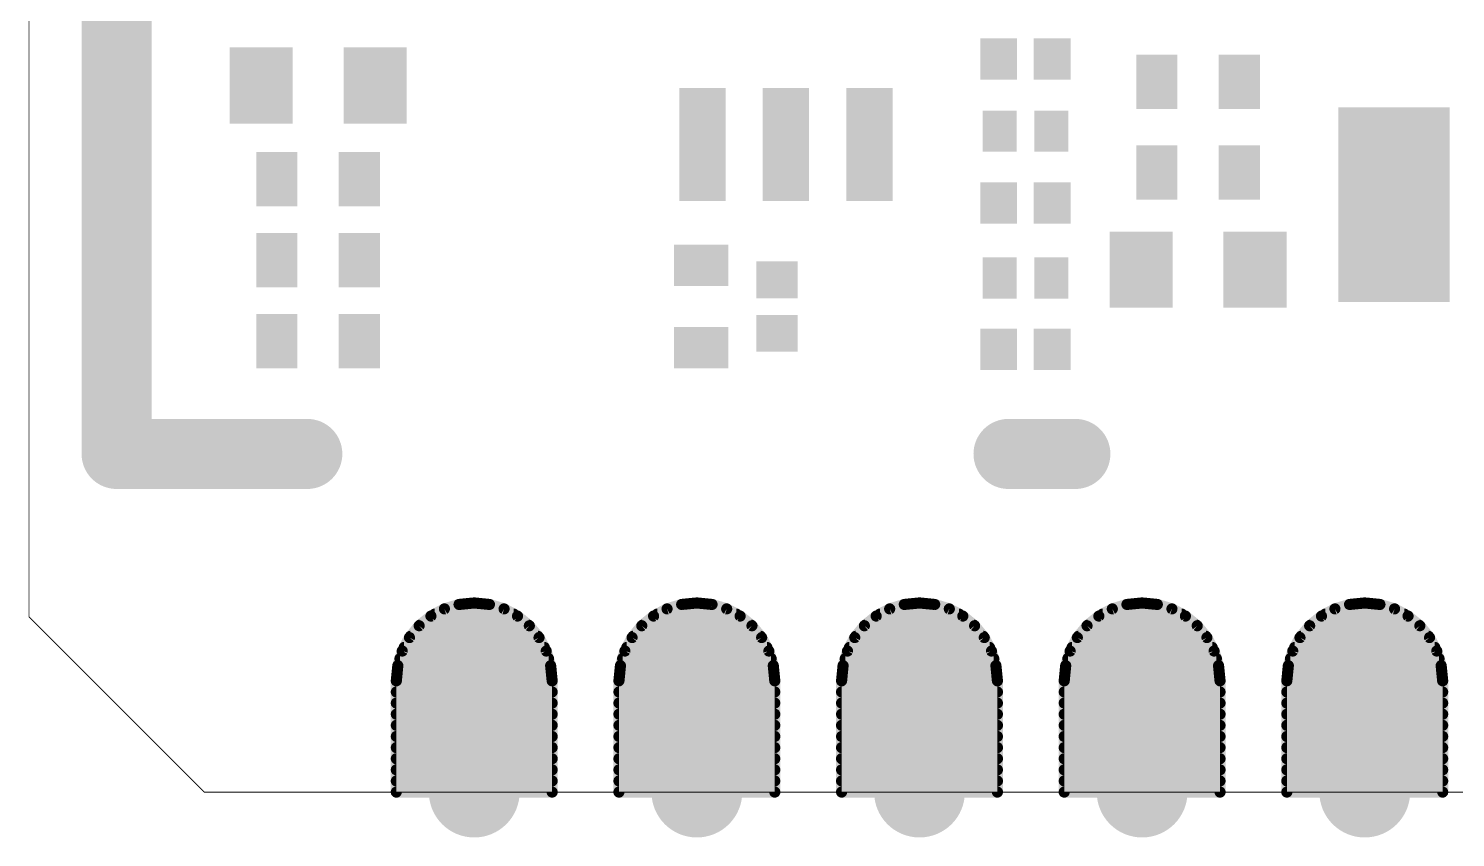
# Model space of a CAD drawing. Extents: x 0 to 35, y -0.5 to 23.4.
# Drawn here: x -0.01 to 16.27, y -0.52 to 8.72 of the extents above; entities that cross this region are included whole.
import ezdxf

# ---------------------------------------------------------------- set-up
doc = ezdxf.new("R2010")
doc.units = 0
for name, color, linetype in [('17', 110, 'CONTINUOUS'), ('20', 31, 'CONTINUOUS'), ('29', 253, 'CONTINUOUS')]:
    doc.layers.add(name, color=color, linetype=linetype)

# ---------------------------------------------------------------- blocks, each defined once
blk = doc.blocks.new('RECT')
blk.add_solid([(-0.5, -0.5), (0.5, -0.5), (-0.5, 0.5), (0.5, 0.5)])
blk = doc.blocks.new('ROUNDP')
at = {"const_width": 0.5}
blk.add_lwpolyline([(0, -0.25, 1), (0, 0.25, 1), (0, -0.25)], format="xyb", dxfattribs=at)

msp = doc.modelspace()

# ---------------------------------------------------------------- linework, layer by layer
at = {"layer": '20', "const_width": 0.01}
for points in [[(0, 2), (0, 21.86)], [(0, 2), (2, 0)], [(2, 0), (34, 0)]]:
    msp.add_lwpolyline(points, dxfattribs=at)
at = {"layer": '20', "const_width": 0.005}
for points in [[(0.0018, 2.0018, 1), (-0.0018, 1.9982)], [(-0.0025, 2, 1), (0.0025, 2)], [(2, 0.0025, 1), (2, -0.0025)], [(1.9982, -0.0018, 1), (2.0018, 0.0018)]]:
    msp.add_lwpolyline(points, format="xyb", dxfattribs=at)
at = {"layer": '29'}
for points, const_width in [([(1, 3.86), (1, 19)], 0.8), ([(1, 3.86), (3.175, 3.86)], 0.8), ([(11.176, 3.86), (11.938, 3.86)], 0.8), ([(4.7398, 2.0913), (4.5861, 2.0092)], 0.127), ([(4.9066, 2.1419), (4.7398, 2.0913)], 0.127), ([(5.08, 2.159), (4.9066, 2.1419)], 0.127), ([(5.2534, 2.1419), (5.08, 2.159)], 0.127), ([(5.4202, 2.0913), (5.2534, 2.1419)], 0.127), ([(5.5739, 2.0092), (5.4202, 2.0913)], 0.127), ([(7.2798, 2.0913), (7.1261, 2.0092)], 0.127), ([(7.4466, 2.1419), (7.2798, 2.0913)], 0.127), ([(7.62, 2.159), (7.4466, 2.1419)], 0.127), ([(7.7934, 2.1419), (7.62, 2.159)], 0.127), ([(7.9602, 2.0913), (7.7934, 2.1419)], 0.127), ([(8.1139, 2.0092), (7.9602, 2.0913)], 0.127), ([(9.8198, 2.0913), (9.6661, 2.0092)], 0.127), ([(9.9866, 2.1419), (9.8198, 2.0913)], 0.127), ([(10.16, 2.159), (9.9866, 2.1419)], 0.127), ([(10.3334, 2.1419), (10.16, 2.159)], 0.127), ([(10.5002, 2.0913), (10.3334, 2.1419)], 0.127), ([(10.6539, 2.0092), (10.5002, 2.0913)], 0.127), ([(12.3598, 2.0913), (12.2061, 2.0092)], 0.127), ([(12.5266, 2.1419), (12.3598, 2.0913)], 0.127), ([(12.7, 2.159), (12.5266, 2.1419)], 0.127), ([(12.8734, 2.1419), (12.7, 2.159)], 0.127), ([(13.0402, 2.0913), (12.8734, 2.1419)], 0.127), ([(13.1939, 2.0092), (13.0402, 2.0913)], 0.127), ([(14.8998, 2.0913), (14.7461, 2.0092)], 0.127), ([(15.0666, 2.1419), (14.8998, 2.0913)], 0.127), ([(15.24, 2.159), (15.0666, 2.1419)], 0.127), ([(15.4134, 2.1419), (15.24, 2.159)], 0.127), ([(15.5802, 2.0913), (15.4134, 2.1419)], 0.127), ([(15.7339, 2.0092), (15.5802, 2.0913)], 0.127), ([(4.4514, 1.8986), (4.3408, 1.7639)], 0.127), ([(4.5861, 2.0092), (4.4514, 1.8986)], 0.127), ([(4.4592, 1.905), (5.7008, 1.905)], 0.127), ([(4.6288, 2.032), (5.5312, 2.032)], 0.127), ([(5.7086, 1.8986), (5.5739, 2.0092)], 0.127), ([(5.8192, 1.7639), (5.7086, 1.8986)], 0.127), ([(6.9914, 1.8986), (6.8808, 1.7639)], 0.127), ([(7.1261, 2.0092), (6.9914, 1.8986)], 0.127), ([(6.9992, 1.905), (8.2408, 1.905)], 0.127), ([(7.1688, 2.032), (8.0712, 2.032)], 0.127), ([(8.2486, 1.8986), (8.1139, 2.0092)], 0.127), ([(8.3592, 1.7639), (8.2486, 1.8986)], 0.127), ([(9.5314, 1.8986), (9.4208, 1.7639)], 0.127), ([(9.6661, 2.0092), (9.5314, 1.8986)], 0.127), ([(9.5392, 1.905), (10.7808, 1.905)], 0.127), ([(9.7088, 2.032), (10.6112, 2.032)], 0.127), ([(10.7886, 1.8986), (10.6539, 2.0092)], 0.127), ([(10.8992, 1.7639), (10.7886, 1.8986)], 0.127), ([(12.0714, 1.8986), (11.9608, 1.7639)], 0.127), ([(12.2061, 2.0092), (12.0714, 1.8986)], 0.127), ([(12.0792, 1.905), (13.3208, 1.905)], 0.127), ([(12.2488, 2.032), (13.1512, 2.032)], 0.127), ([(13.3286, 1.8986), (13.1939, 2.0092)], 0.127), ([(13.4392, 1.7639), (13.3286, 1.8986)], 0.127), ([(14.6114, 1.8986), (14.5008, 1.7639)], 0.127), ([(14.7461, 2.0092), (14.6114, 1.8986)], 0.127), ([(14.6192, 1.905), (15.8608, 1.905)], 0.127), ([(14.7888, 2.032), (15.6912, 2.032)], 0.127), ([(15.8686, 1.8986), (15.7339, 2.0092)], 0.127), ([(15.9792, 1.7639), (15.8686, 1.8986)], 0.127), ([(4.3408, 1.7639), (4.2587, 1.6102)], 0.127), ([(4.3524, 1.778), (5.8076, 1.778)], 0.127), ([(5.9013, 1.6102), (5.8192, 1.7639)], 0.127), ([(6.8808, 1.7639), (6.7987, 1.6102)], 0.127), ([(6.8924, 1.778), (8.3476, 1.778)], 0.127), ([(8.4413, 1.6102), (8.3592, 1.7639)], 0.127), ([(9.4208, 1.7639), (9.3387, 1.6102)], 0.127), ([(9.4324, 1.778), (10.8876, 1.778)], 0.127), ([(10.9813, 1.6102), (10.8992, 1.7639)], 0.127), ([(11.9608, 1.7639), (11.8787, 1.6102)], 0.127), ([(11.9724, 1.778), (13.4276, 1.778)], 0.127), ([(13.5213, 1.6102), (13.4392, 1.7639)], 0.127), ([(14.5008, 1.7639), (14.4187, 1.6102)], 0.127), ([(14.5124, 1.778), (15.9676, 1.778)], 0.127), ([(16.0613, 1.6102), (15.9792, 1.7639)], 0.127), ([(4.2587, 1.6102), (4.2081, 1.4434)], 0.127), ([(4.2805, 1.651), (5.8795, 1.651)], 0.127), ([(5.9519, 1.4434), (5.9013, 1.6102)], 0.127), ([(6.7987, 1.6102), (6.7481, 1.4434)], 0.127), ([(6.8205, 1.651), (8.4195, 1.651)], 0.127), ([(8.4919, 1.4434), (8.4413, 1.6102)], 0.127), ([(9.3387, 1.6102), (9.2881, 1.4434)], 0.127), ([(9.3605, 1.651), (10.9595, 1.651)], 0.127), ([(11.0319, 1.4434), (10.9813, 1.6102)], 0.127), ([(11.8787, 1.6102), (11.8281, 1.4434)], 0.127), ([(11.9005, 1.651), (13.4995, 1.651)], 0.127), ([(13.5719, 1.4434), (13.5213, 1.6102)], 0.127), ([(14.4187, 1.6102), (14.3681, 1.4434)], 0.127), ([(14.4405, 1.651), (16.0395, 1.651)], 0.127), ([(16.1119, 1.4434), (16.0613, 1.6102)], 0.127), ([(4.2081, 1.4434), (4.191, 1.27)], 0.127), ([(4.2325, 1.524), (5.9275, 1.524)], 0.127), ([(5.969, 1.27), (5.9519, 1.4434)], 0.127), ([(6.7481, 1.4434), (6.731, 1.27)], 0.127), ([(6.7725, 1.524), (8.4675, 1.524)], 0.127), ([(8.509, 1.27), (8.4919, 1.4434)], 0.127), ([(9.2881, 1.4434), (9.271, 1.27)], 0.127), ([(9.3125, 1.524), (11.0075, 1.524)], 0.127), ([(11.049, 1.27), (11.0319, 1.4434)], 0.127), ([(11.8281, 1.4434), (11.811, 1.27)], 0.127), ([(11.8525, 1.524), (13.5475, 1.524)], 0.127), ([(13.589, 1.27), (13.5719, 1.4434)], 0.127), ([(14.3681, 1.4434), (14.351, 1.27)], 0.127), ([(14.3925, 1.524), (16.0875, 1.524)], 0.127), ([(16.129, 1.27), (16.1119, 1.4434)], 0.127), ([(4.191, 1.27), (4.191, 0)], 0.127), ([(4.191, 1.27), (5.969, 1.27)], 0.127), ([(4.2035, 1.397), (5.9565, 1.397)], 0.127), ([(5.969, 0), (5.969, 1.27)], 0.127), ([(6.731, 1.27), (6.731, 0)], 0.127), ([(6.731, 1.27), (8.509, 1.27)], 0.127), ([(6.7435, 1.397), (8.4965, 1.397)], 0.127), ([(8.509, 0), (8.509, 1.27)], 0.127), ([(9.271, 1.27), (9.271, 0)], 0.127), ([(9.271, 1.27), (11.049, 1.27)], 0.127), ([(9.2835, 1.397), (11.0365, 1.397)], 0.127), ([(11.049, 0), (11.049, 1.27)], 0.127), ([(11.811, 1.27), (11.811, 0)], 0.127), ([(11.811, 1.27), (13.589, 1.27)], 0.127), ([(11.8235, 1.397), (13.5765, 1.397)], 0.127), ([(13.589, 0), (13.589, 1.27)], 0.127), ([(14.351, 1.27), (14.351, 0)], 0.127), ([(14.351, 1.27), (16.129, 1.27)], 0.127), ([(14.3635, 1.397), (16.1165, 1.397)], 0.127), ([(16.129, 0), (16.129, 1.27)], 0.127), ([(4.191, 1.143), (5.969, 1.143)], 0.127), ([(6.731, 1.143), (8.509, 1.143)], 0.127), ([(9.271, 1.143), (11.049, 1.143)], 0.127), ([(11.811, 1.143), (13.589, 1.143)], 0.127), ([(14.351, 1.143), (16.129, 1.143)], 0.127), ([(4.191, 1.016), (5.969, 1.016)], 0.127), ([(6.731, 1.016), (8.509, 1.016)], 0.127), ([(9.271, 1.016), (11.049, 1.016)], 0.127), ([(11.811, 1.016), (13.589, 1.016)], 0.127), ([(14.351, 1.016), (16.129, 1.016)], 0.127), ([(4.191, 0.889), (5.969, 0.889)], 0.127), ([(4.191, 0.762), (5.969, 0.762)], 0.127), ([(6.731, 0.889), (8.509, 0.889)], 0.127), ([(6.731, 0.762), (8.509, 0.762)], 0.127), ([(9.271, 0.889), (11.049, 0.889)], 0.127), ([(9.271, 0.762), (11.049, 0.762)], 0.127), ([(11.811, 0.889), (13.589, 0.889)], 0.127), ([(11.811, 0.762), (13.589, 0.762)], 0.127), ([(14.351, 0.889), (16.129, 0.889)], 0.127), ([(14.351, 0.762), (16.129, 0.762)], 0.127), ([(4.191, 0.635), (5.969, 0.635)], 0.127), ([(6.731, 0.635), (8.509, 0.635)], 0.127), ([(9.271, 0.635), (11.049, 0.635)], 0.127), ([(11.811, 0.635), (13.589, 0.635)], 0.127), ([(14.351, 0.635), (16.129, 0.635)], 0.127), ([(4.191, 0.508), (5.969, 0.508)], 0.127), ([(6.731, 0.508), (8.509, 0.508)], 0.127), ([(9.271, 0.508), (11.049, 0.508)], 0.127), ([(11.811, 0.508), (13.589, 0.508)], 0.127), ([(14.351, 0.508), (16.129, 0.508)], 0.127), ([(4.191, 0.381), (5.969, 0.381)], 0.127), ([(6.731, 0.381), (8.509, 0.381)], 0.127), ([(9.271, 0.381), (11.049, 0.381)], 0.127), ([(11.811, 0.381), (13.589, 0.381)], 0.127), ([(14.351, 0.381), (16.129, 0.381)], 0.127), ([(4.191, 0.254), (5.969, 0.254)], 0.127), ([(4.191, 0.127), (5.969, 0.127)], 0.127), ([(6.731, 0.254), (8.509, 0.254)], 0.127), ([(6.731, 0.127), (8.509, 0.127)], 0.127), ([(9.271, 0.254), (11.049, 0.254)], 0.127), ([(9.271, 0.127), (11.049, 0.127)], 0.127), ([(11.811, 0.254), (13.589, 0.254)], 0.127), ([(11.811, 0.127), (13.589, 0.127)], 0.127), ([(14.351, 0.254), (16.129, 0.254)], 0.127), ([(14.351, 0.127), (16.129, 0.127)], 0.127), ([(4.191, 0), (5.969, 0)], 0.127), ([(4.191, 0), (5.969, 0)], 0.127), ([(6.731, 0), (8.509, 0)], 0.127), ([(6.731, 0), (8.509, 0)], 0.127), ([(9.271, 0), (11.049, 0)], 0.127), ([(9.271, 0), (11.049, 0)], 0.127), ([(11.811, 0), (13.589, 0)], 0.127), ([(11.811, 0), (13.589, 0)], 0.127), ([(14.351, 0), (16.129, 0)], 0.127), ([(14.351, 0), (16.129, 0)], 0.127)]:
    msp.add_lwpolyline(points, dxfattribs=dict(at, const_width=const_width))
for points, const_width in [([(1, 4.06, 1), (1, 3.66)], 0.4), ([(3.175, 3.66, 1), (3.175, 4.06)], 0.4), ([(11.176, 4.06, 1), (11.176, 3.66)], 0.4), ([(11.938, 3.66, 1), (11.938, 4.06)], 0.4), ([(0.8, 3.86, 1), (1.2, 3.86)], 0.4), ([(4.7306, 2.1217, 1), (4.749, 2.0609)], 0.0635), ([(4.7548, 2.0633, 1), (4.7248, 2.1193)], 0.0635), ([(4.9035, 2.1735, 1), (4.9097, 2.1103)], 0.0635), ([(4.9158, 2.1115, 1), (4.8973, 2.1723)], 0.0635), ([(5.0831, 2.1906, 1), (5.0769, 2.1274)], 0.0635), ([(5.0831, 2.1274, 1), (5.0769, 2.1906)], 0.0635), ([(5.2627, 2.1723, 1), (5.2442, 2.1115)], 0.0635), ([(5.2503, 2.1103, 1), (5.2565, 2.1735)], 0.0635), ([(5.4352, 2.1193, 1), (5.4052, 2.0633)], 0.0635), ([(5.411, 2.0609, 1), (5.4294, 2.1217)], 0.0635), ([(7.2706, 2.1217, 1), (7.289, 2.0609)], 0.0635), ([(7.2948, 2.0633, 1), (7.2648, 2.1193)], 0.0635), ([(7.4435, 2.1735, 1), (7.4497, 2.1103)], 0.0635), ([(7.4558, 2.1115, 1), (7.4373, 2.1723)], 0.0635), ([(7.6231, 2.1906, 1), (7.6169, 2.1274)], 0.0635), ([(7.6231, 2.1274, 1), (7.6169, 2.1906)], 0.0635), ([(7.8027, 2.1723, 1), (7.7842, 2.1115)], 0.0635), ([(7.7903, 2.1103, 1), (7.7965, 2.1735)], 0.0635), ([(7.9752, 2.1193, 1), (7.9452, 2.0633)], 0.0635), ([(7.951, 2.0609, 1), (7.9694, 2.1217)], 0.0635), ([(9.8106, 2.1217, 1), (9.829, 2.0609)], 0.0635), ([(9.8348, 2.0633, 1), (9.8048, 2.1193)], 0.0635), ([(9.9835, 2.1735, 1), (9.9897, 2.1103)], 0.0635), ([(9.9958, 2.1115, 1), (9.9773, 2.1723)], 0.0635), ([(10.1631, 2.1906, 1), (10.1569, 2.1274)], 0.0635), ([(10.1631, 2.1274, 1), (10.1569, 2.1906)], 0.0635), ([(10.3427, 2.1723, 1), (10.3242, 2.1115)], 0.0635), ([(10.3303, 2.1103, 1), (10.3365, 2.1735)], 0.0635), ([(10.5152, 2.1193, 1), (10.4852, 2.0633)], 0.0635), ([(10.491, 2.0609, 1), (10.5094, 2.1217)], 0.0635), ([(12.3506, 2.1217, 1), (12.369, 2.0609)], 0.0635), ([(12.3748, 2.0633, 1), (12.3448, 2.1193)], 0.0635), ([(12.5235, 2.1735, 1), (12.5297, 2.1103)], 0.0635), ([(12.5358, 2.1115, 1), (12.5173, 2.1723)], 0.0635), ([(12.7031, 2.1906, 1), (12.6969, 2.1274)], 0.0635), ([(12.7031, 2.1274, 1), (12.6969, 2.1906)], 0.0635), ([(12.8827, 2.1723, 1), (12.8642, 2.1115)], 0.0635), ([(12.8703, 2.1103, 1), (12.8765, 2.1735)], 0.0635), ([(13.0552, 2.1193, 1), (13.0252, 2.0633)], 0.0635), ([(13.031, 2.0609, 1), (13.0494, 2.1217)], 0.0635), ([(14.8906, 2.1217, 1), (14.909, 2.0609)], 0.0635), ([(14.9148, 2.0633, 1), (14.8848, 2.1193)], 0.0635), ([(15.0635, 2.1735, 1), (15.0697, 2.1103)], 0.0635), ([(15.0758, 2.1115, 1), (15.0573, 2.1723)], 0.0635), ([(15.2431, 2.1906, 1), (15.2369, 2.1274)], 0.0635), ([(15.2431, 2.1274, 1), (15.2369, 2.1906)], 0.0635), ([(15.4227, 2.1723, 1), (15.4042, 2.1115)], 0.0635), ([(15.4103, 2.1103, 1), (15.4165, 2.1735)], 0.0635), ([(15.5952, 2.1193, 1), (15.5652, 2.0633)], 0.0635), ([(15.571, 2.0609, 1), (15.5894, 2.1217)], 0.0635), ([(4.4312, 1.9232, 1), (4.4715, 1.8741)], 0.0635), ([(4.4759, 1.8785, 1), (4.4268, 1.9188)], 0.0635), ([(4.4592, 1.9367, 1), (4.4592, 1.8733)], 0.0635), ([(4.5711, 2.0372, 1), (4.6011, 1.9812)], 0.0635), ([(4.6062, 1.9846, 1), (4.566, 2.0337)], 0.0635), ([(4.6288, 2.0638, 1), (4.6288, 2.0002)], 0.0635), ([(5.5312, 2.0002, 1), (5.5312, 2.0638)], 0.0635), ([(5.594, 2.0337, 1), (5.5538, 1.9846)], 0.0635), ([(5.5589, 1.9812, 1), (5.5889, 2.0372)], 0.0635), ([(5.7332, 1.9188, 1), (5.6841, 1.8785)], 0.0635), ([(5.6885, 1.8741, 1), (5.7288, 1.9232)], 0.0635), ([(5.7008, 1.8733, 1), (5.7008, 1.9367)], 0.0635), ([(6.9712, 1.9232, 1), (7.0115, 1.8741)], 0.0635), ([(7.0159, 1.8785, 1), (6.9668, 1.9188)], 0.0635), ([(6.9992, 1.9367, 1), (6.9992, 1.8733)], 0.0635), ([(7.1111, 2.0372, 1), (7.1411, 1.9812)], 0.0635), ([(7.1462, 1.9846, 1), (7.106, 2.0337)], 0.0635), ([(7.1688, 2.0638, 1), (7.1688, 2.0002)], 0.0635), ([(8.0712, 2.0002, 1), (8.0712, 2.0638)], 0.0635), ([(8.134, 2.0337, 1), (8.0938, 1.9846)], 0.0635), ([(8.0989, 1.9812, 1), (8.1289, 2.0372)], 0.0635), ([(8.2732, 1.9188, 1), (8.2241, 1.8785)], 0.0635), ([(8.2285, 1.8741, 1), (8.2688, 1.9232)], 0.0635), ([(8.2408, 1.8733, 1), (8.2408, 1.9367)], 0.0635), ([(9.5112, 1.9232, 1), (9.5515, 1.8741)], 0.0635), ([(9.5559, 1.8785, 1), (9.5068, 1.9188)], 0.0635), ([(9.5392, 1.9367, 1), (9.5392, 1.8733)], 0.0635), ([(9.6511, 2.0372, 1), (9.6811, 1.9812)], 0.0635), ([(9.6862, 1.9846, 1), (9.646, 2.0337)], 0.0635), ([(9.7088, 2.0638, 1), (9.7088, 2.0002)], 0.0635), ([(10.6112, 2.0002, 1), (10.6112, 2.0638)], 0.0635), ([(10.674, 2.0337, 1), (10.6338, 1.9846)], 0.0635), ([(10.6389, 1.9812, 1), (10.6689, 2.0372)], 0.0635), ([(10.8132, 1.9188, 1), (10.7641, 1.8785)], 0.0635), ([(10.7685, 1.8741, 1), (10.8088, 1.9232)], 0.0635), ([(10.7808, 1.8733, 1), (10.7808, 1.9367)], 0.0635), ([(12.0512, 1.9232, 1), (12.0915, 1.8741)], 0.0635), ([(12.0959, 1.8785, 1), (12.0468, 1.9188)], 0.0635), ([(12.0792, 1.9367, 1), (12.0792, 1.8733)], 0.0635), ([(12.1911, 2.0372, 1), (12.2211, 1.9812)], 0.0635), ([(12.2262, 1.9846, 1), (12.186, 2.0337)], 0.0635), ([(12.2488, 2.0638, 1), (12.2488, 2.0002)], 0.0635), ([(13.1512, 2.0002, 1), (13.1512, 2.0638)], 0.0635), ([(13.214, 2.0337, 1), (13.1738, 1.9846)], 0.0635), ([(13.1789, 1.9812, 1), (13.2089, 2.0372)], 0.0635), ([(13.3532, 1.9188, 1), (13.3041, 1.8785)], 0.0635), ([(13.3085, 1.8741, 1), (13.3488, 1.9232)], 0.0635), ([(13.3208, 1.8733, 1), (13.3208, 1.9367)], 0.0635), ([(14.5912, 1.9232, 1), (14.6315, 1.8741)], 0.0635), ([(14.6359, 1.8785, 1), (14.5868, 1.9188)], 0.0635), ([(14.6192, 1.9367, 1), (14.6192, 1.8733)], 0.0635), ([(14.7311, 2.0372, 1), (14.7611, 1.9812)], 0.0635), ([(14.7662, 1.9846, 1), (14.726, 2.0337)], 0.0635), ([(14.7888, 2.0638, 1), (14.7888, 2.0002)], 0.0635), ([(15.6912, 2.0002, 1), (15.6912, 2.0638)], 0.0635), ([(15.754, 2.0337, 1), (15.7138, 1.9846)], 0.0635), ([(15.7189, 1.9812, 1), (15.7489, 2.0372)], 0.0635), ([(15.8932, 1.9188, 1), (15.8441, 1.8785)], 0.0635), ([(15.8485, 1.8741, 1), (15.8888, 1.9232)], 0.0635), ([(15.8608, 1.8733, 1), (15.8608, 1.9367)], 0.0635), ([(4.3163, 1.784, 1), (4.3654, 1.7438)], 0.0635), ([(4.3688, 1.7489, 1), (4.3128, 1.7789)], 0.0635), ([(4.3524, 1.8097, 1), (4.3524, 1.7463)], 0.0635), ([(5.8472, 1.7789, 1), (5.7912, 1.7489)], 0.0635), ([(5.7946, 1.7438, 1), (5.8437, 1.784)], 0.0635), ([(5.8076, 1.7463, 1), (5.8076, 1.8097)], 0.0635), ([(6.8563, 1.784, 1), (6.9054, 1.7438)], 0.0635), ([(6.9088, 1.7489, 1), (6.8528, 1.7789)], 0.0635), ([(6.8924, 1.8097, 1), (6.8924, 1.7463)], 0.0635), ([(8.3872, 1.7789, 1), (8.3312, 1.7489)], 0.0635), ([(8.3346, 1.7438, 1), (8.3837, 1.784)], 0.0635), ([(8.3476, 1.7463, 1), (8.3476, 1.8097)], 0.0635), ([(9.3963, 1.784, 1), (9.4454, 1.7438)], 0.0635), ([(9.4488, 1.7489, 1), (9.3928, 1.7789)], 0.0635), ([(9.4324, 1.8097, 1), (9.4324, 1.7463)], 0.0635), ([(10.9272, 1.7789, 1), (10.8712, 1.7489)], 0.0635), ([(10.8746, 1.7438, 1), (10.9237, 1.784)], 0.0635), ([(10.8876, 1.7463, 1), (10.8876, 1.8097)], 0.0635), ([(11.9363, 1.784, 1), (11.9854, 1.7438)], 0.0635), ([(11.9888, 1.7489, 1), (11.9328, 1.7789)], 0.0635), ([(11.9724, 1.8097, 1), (11.9724, 1.7463)], 0.0635), ([(13.4672, 1.7789, 1), (13.4112, 1.7489)], 0.0635), ([(13.4146, 1.7438, 1), (13.4637, 1.784)], 0.0635), ([(13.4276, 1.7463, 1), (13.4276, 1.8097)], 0.0635), ([(14.4763, 1.784, 1), (14.5254, 1.7438)], 0.0635), ([(14.5288, 1.7489, 1), (14.4728, 1.7789)], 0.0635), ([(14.5124, 1.8097, 1), (14.5124, 1.7463)], 0.0635), ([(16.0072, 1.7789, 1), (15.9512, 1.7489)], 0.0635), ([(15.9546, 1.7438, 1), (16.0037, 1.784)], 0.0635), ([(15.9676, 1.7463, 1), (15.9676, 1.8097)], 0.0635), ([(4.2307, 1.6252, 1), (4.2867, 1.5952)], 0.0635), ([(4.2891, 1.601, 1), (4.2283, 1.6194)], 0.0635), ([(4.2805, 1.6827, 1), (4.2805, 1.6193)], 0.0635), ([(5.9317, 1.6194, 1), (5.8709, 1.601)], 0.0635), ([(5.8733, 1.5952, 1), (5.9293, 1.6252)], 0.0635), ([(5.8795, 1.6193, 1), (5.8795, 1.6827)], 0.0635), ([(6.7707, 1.6252, 1), (6.8267, 1.5952)], 0.0635), ([(6.8291, 1.601, 1), (6.7683, 1.6194)], 0.0635), ([(6.8205, 1.6827, 1), (6.8205, 1.6193)], 0.0635), ([(8.4717, 1.6194, 1), (8.4109, 1.601)], 0.0635), ([(8.4133, 1.5952, 1), (8.4693, 1.6252)], 0.0635), ([(8.4195, 1.6193, 1), (8.4195, 1.6827)], 0.0635), ([(9.3107, 1.6252, 1), (9.3667, 1.5952)], 0.0635), ([(9.3691, 1.601, 1), (9.3083, 1.6194)], 0.0635), ([(9.3605, 1.6827, 1), (9.3605, 1.6193)], 0.0635), ([(11.0117, 1.6194, 1), (10.9509, 1.601)], 0.0635), ([(10.9533, 1.5952, 1), (11.0093, 1.6252)], 0.0635), ([(10.9595, 1.6193, 1), (10.9595, 1.6827)], 0.0635), ([(11.8507, 1.6252, 1), (11.9067, 1.5952)], 0.0635), ([(11.9091, 1.601, 1), (11.8483, 1.6194)], 0.0635), ([(11.9005, 1.6827, 1), (11.9005, 1.6193)], 0.0635), ([(13.5517, 1.6194, 1), (13.4909, 1.601)], 0.0635), ([(13.4933, 1.5952, 1), (13.5493, 1.6252)], 0.0635), ([(13.4995, 1.6193, 1), (13.4995, 1.6827)], 0.0635), ([(14.3907, 1.6252, 1), (14.4467, 1.5952)], 0.0635), ([(14.4491, 1.601, 1), (14.3883, 1.6194)], 0.0635), ([(14.4405, 1.6827, 1), (14.4405, 1.6193)], 0.0635), ([(16.0917, 1.6194, 1), (16.0309, 1.601)], 0.0635), ([(16.0333, 1.5952, 1), (16.0893, 1.6252)], 0.0635), ([(16.0395, 1.6193, 1), (16.0395, 1.6827)], 0.0635), ([(4.1777, 1.4527, 1), (4.2385, 1.4342)], 0.0635), ([(4.2397, 1.4403, 1), (4.1765, 1.4465)], 0.0635), ([(4.2325, 1.5557, 1), (4.2325, 1.4923)], 0.0635), ([(5.9835, 1.4465, 1), (5.9203, 1.4403)], 0.0635), ([(5.9215, 1.4342, 1), (5.9823, 1.4527)], 0.0635), ([(5.9275, 1.4923, 1), (5.9275, 1.5557)], 0.0635), ([(6.7177, 1.4527, 1), (6.7785, 1.4342)], 0.0635), ([(6.7797, 1.4403, 1), (6.7165, 1.4465)], 0.0635), ([(6.7725, 1.5557, 1), (6.7725, 1.4923)], 0.0635), ([(8.5235, 1.4465, 1), (8.4603, 1.4403)], 0.0635), ([(8.4615, 1.4342, 1), (8.5223, 1.4527)], 0.0635), ([(8.4675, 1.4923, 1), (8.4675, 1.5557)], 0.0635), ([(9.2577, 1.4527, 1), (9.3185, 1.4342)], 0.0635), ([(9.3197, 1.4403, 1), (9.2565, 1.4465)], 0.0635), ([(9.3125, 1.5557, 1), (9.3125, 1.4923)], 0.0635), ([(11.0635, 1.4465, 1), (11.0003, 1.4403)], 0.0635), ([(11.0015, 1.4342, 1), (11.0623, 1.4527)], 0.0635), ([(11.0075, 1.4923, 1), (11.0075, 1.5557)], 0.0635), ([(11.7977, 1.4527, 1), (11.8585, 1.4342)], 0.0635), ([(11.8597, 1.4403, 1), (11.7965, 1.4465)], 0.0635), ([(11.8525, 1.5557, 1), (11.8525, 1.4923)], 0.0635), ([(13.6035, 1.4465, 1), (13.5403, 1.4403)], 0.0635), ([(13.5415, 1.4342, 1), (13.6023, 1.4527)], 0.0635), ([(13.5475, 1.4923, 1), (13.5475, 1.5557)], 0.0635), ([(14.3377, 1.4527, 1), (14.3985, 1.4342)], 0.0635), ([(14.3997, 1.4403, 1), (14.3365, 1.4465)], 0.0635), ([(14.3925, 1.5557, 1), (14.3925, 1.4923)], 0.0635), ([(16.1435, 1.4465, 1), (16.0803, 1.4403)], 0.0635), ([(16.0815, 1.4342, 1), (16.1423, 1.4527)], 0.0635), ([(16.0875, 1.4923, 1), (16.0875, 1.5557)], 0.0635), ([(4.1594, 1.2731, 1), (4.2226, 1.2669)], 0.0635), ([(4.191, 1.3017, 1), (4.191, 1.2383)], 0.0635), ([(4.2227, 1.27, 1), (4.1593, 1.27)], 0.0635), ([(4.2035, 1.4287, 1), (4.2035, 1.3653)], 0.0635), ([(6.0008, 1.27, 1), (5.9373, 1.27)], 0.0635), ([(5.9374, 1.2669, 1), (6.0006, 1.2731)], 0.0635), ([(5.9565, 1.3653, 1), (5.9565, 1.4287)], 0.0635), ([(5.969, 1.2383, 1), (5.969, 1.3017)], 0.0635), ([(6.7628, 1.27, 1), (6.6993, 1.27)], 0.0635), ([(6.6994, 1.2731, 1), (6.7626, 1.2669)], 0.0635), ([(6.731, 1.3017, 1), (6.731, 1.2383)], 0.0635), ([(6.7435, 1.4287, 1), (6.7435, 1.3653)], 0.0635), ([(8.5408, 1.27, 1), (8.4772, 1.27)], 0.0635), ([(8.4774, 1.2669, 1), (8.5406, 1.2731)], 0.0635), ([(8.4965, 1.3653, 1), (8.4965, 1.4287)], 0.0635), ([(8.509, 1.2383, 1), (8.509, 1.3017)], 0.0635), ([(9.3028, 1.27, 1), (9.2393, 1.27)], 0.0635), ([(9.271, 1.3017, 1), (9.271, 1.2383)], 0.0635), ([(9.2394, 1.2731, 1), (9.3026, 1.2669)], 0.0635), ([(9.2835, 1.4287, 1), (9.2835, 1.3653)], 0.0635), ([(11.0808, 1.27, 1), (11.0173, 1.27)], 0.0635), ([(11.0174, 1.2669, 1), (11.0806, 1.2731)], 0.0635), ([(11.0365, 1.3653, 1), (11.0365, 1.4287)], 0.0635), ([(11.049, 1.2383, 1), (11.049, 1.3017)], 0.0635), ([(11.8428, 1.27, 1), (11.7792, 1.27)], 0.0635), ([(11.811, 1.3017, 1), (11.811, 1.2383)], 0.0635), ([(11.7794, 1.2731, 1), (11.8426, 1.2669)], 0.0635), ([(11.8235, 1.4287, 1), (11.8235, 1.3653)], 0.0635), ([(13.6208, 1.27, 1), (13.5572, 1.27)], 0.0635), ([(13.5574, 1.2669, 1), (13.6206, 1.2731)], 0.0635), ([(13.5765, 1.3653, 1), (13.5765, 1.4287)], 0.0635), ([(13.589, 1.2383, 1), (13.589, 1.3017)], 0.0635), ([(14.351, 1.3017, 1), (14.351, 1.2383)], 0.0635), ([(14.3194, 1.2731, 1), (14.3826, 1.2669)], 0.0635), ([(14.3828, 1.27, 1), (14.3193, 1.27)], 0.0635), ([(14.3635, 1.4287, 1), (14.3635, 1.3653)], 0.0635), ([(16.1608, 1.27, 1), (16.0973, 1.27)], 0.0635), ([(16.0974, 1.2669, 1), (16.1606, 1.2731)], 0.0635), ([(16.1165, 1.3653, 1), (16.1165, 1.4287)], 0.0635), ([(16.129, 1.2383, 1), (16.129, 1.3017)], 0.0635), ([(4.191, 1.1747, 1), (4.191, 1.1113)], 0.0635), ([(5.969, 1.1113, 1), (5.969, 1.1747)], 0.0635), ([(6.731, 1.1747, 1), (6.731, 1.1113)], 0.0635), ([(8.509, 1.1113, 1), (8.509, 1.1747)], 0.0635), ([(9.271, 1.1747, 1), (9.271, 1.1113)], 0.0635), ([(11.049, 1.1113, 1), (11.049, 1.1747)], 0.0635), ([(11.811, 1.1747, 1), (11.811, 1.1113)], 0.0635), ([(13.589, 1.1113, 1), (13.589, 1.1747)], 0.0635), ([(14.351, 1.1747, 1), (14.351, 1.1113)], 0.0635), ([(16.129, 1.1113, 1), (16.129, 1.1747)], 0.0635), ([(4.191, 1.0477, 1), (4.191, 0.9843)], 0.0635), ([(5.969, 0.9843, 1), (5.969, 1.0477)], 0.0635), ([(6.731, 1.0477, 1), (6.731, 0.9843)], 0.0635), ([(8.509, 0.9843, 1), (8.509, 1.0477)], 0.0635), ([(9.271, 1.0477, 1), (9.271, 0.9843)], 0.0635), ([(11.049, 0.9843, 1), (11.049, 1.0477)], 0.0635), ([(11.811, 1.0477, 1), (11.811, 0.9843)], 0.0635), ([(13.589, 0.9843, 1), (13.589, 1.0477)], 0.0635), ([(14.351, 1.0477, 1), (14.351, 0.9843)], 0.0635), ([(16.129, 0.9843, 1), (16.129, 1.0477)], 0.0635), ([(4.191, 0.9207, 1), (4.191, 0.8573)], 0.0635), ([(4.191, 0.7937, 1), (4.191, 0.7303)], 0.0635), ([(5.969, 0.8573, 1), (5.969, 0.9207)], 0.0635), ([(5.969, 0.7303, 1), (5.969, 0.7937)], 0.0635), ([(6.731, 0.9207, 1), (6.731, 0.8573)], 0.0635), ([(6.731, 0.7937, 1), (6.731, 0.7303)], 0.0635), ([(8.509, 0.8573, 1), (8.509, 0.9207)], 0.0635), ([(8.509, 0.7303, 1), (8.509, 0.7937)], 0.0635), ([(9.271, 0.9207, 1), (9.271, 0.8573)], 0.0635), ([(9.271, 0.7937, 1), (9.271, 0.7303)], 0.0635), ([(11.049, 0.8573, 1), (11.049, 0.9207)], 0.0635), ([(11.049, 0.7303, 1), (11.049, 0.7937)], 0.0635), ([(11.811, 0.9207, 1), (11.811, 0.8573)], 0.0635), ([(11.811, 0.7937, 1), (11.811, 0.7303)], 0.0635), ([(13.589, 0.8573, 1), (13.589, 0.9207)], 0.0635), ([(13.589, 0.7303, 1), (13.589, 0.7937)], 0.0635), ([(14.351, 0.9207, 1), (14.351, 0.8573)], 0.0635), ([(14.351, 0.7937, 1), (14.351, 0.7303)], 0.0635), ([(16.129, 0.8573, 1), (16.129, 0.9207)], 0.0635), ([(16.129, 0.7303, 1), (16.129, 0.7937)], 0.0635), ([(4.191, 0.6667, 1), (4.191, 0.6033)], 0.0635), ([(5.969, 0.6033, 1), (5.969, 0.6667)], 0.0635), ([(6.731, 0.6667, 1), (6.731, 0.6033)], 0.0635), ([(8.509, 0.6033, 1), (8.509, 0.6667)], 0.0635), ([(9.271, 0.6667, 1), (9.271, 0.6033)], 0.0635), ([(11.049, 0.6033, 1), (11.049, 0.6667)], 0.0635), ([(11.811, 0.6667, 1), (11.811, 0.6033)], 0.0635), ([(13.589, 0.6033, 1), (13.589, 0.6667)], 0.0635), ([(14.351, 0.6667, 1), (14.351, 0.6033)], 0.0635), ([(16.129, 0.6033, 1), (16.129, 0.6667)], 0.0635), ([(4.191, 0.5397, 1), (4.191, 0.4763)], 0.0635), ([(5.969, 0.4763, 1), (5.969, 0.5397)], 0.0635), ([(6.731, 0.5397, 1), (6.731, 0.4763)], 0.0635), ([(8.509, 0.4763, 1), (8.509, 0.5397)], 0.0635), ([(9.271, 0.5397, 1), (9.271, 0.4763)], 0.0635), ([(11.049, 0.4763, 1), (11.049, 0.5397)], 0.0635), ([(11.811, 0.5397, 1), (11.811, 0.4763)], 0.0635), ([(13.589, 0.4763, 1), (13.589, 0.5397)], 0.0635), ([(14.351, 0.5397, 1), (14.351, 0.4763)], 0.0635), ([(16.129, 0.4763, 1), (16.129, 0.5397)], 0.0635), ([(4.191, 0.4128, 1), (4.191, 0.3493)], 0.0635), ([(5.969, 0.3493, 1), (5.969, 0.4128)], 0.0635), ([(6.731, 0.4128, 1), (6.731, 0.3493)], 0.0635), ([(8.509, 0.3493, 1), (8.509, 0.4128)], 0.0635), ([(9.271, 0.4128, 1), (9.271, 0.3493)], 0.0635), ([(11.049, 0.3493, 1), (11.049, 0.4128)], 0.0635), ([(11.811, 0.4128, 1), (11.811, 0.3493)], 0.0635), ([(13.589, 0.3493, 1), (13.589, 0.4128)], 0.0635), ([(14.351, 0.4128, 1), (14.351, 0.3493)], 0.0635), ([(16.129, 0.3493, 1), (16.129, 0.4128)], 0.0635), ([(4.191, 0.2858, 1), (4.191, 0.2223)], 0.0635), ([(4.191, 0.1588, 1), (4.191, 0.0953)], 0.0635), ([(5.969, 0.2223, 1), (5.969, 0.2858)], 0.0635), ([(5.969, 0.0953, 1), (5.969, 0.1588)], 0.0635), ([(6.731, 0.2858, 1), (6.731, 0.2223)], 0.0635), ([(6.731, 0.1588, 1), (6.731, 0.0953)], 0.0635), ([(8.509, 0.2223, 1), (8.509, 0.2858)], 0.0635), ([(8.509, 0.0953, 1), (8.509, 0.1588)], 0.0635), ([(9.271, 0.2858, 1), (9.271, 0.2223)], 0.0635), ([(9.271, 0.1588, 1), (9.271, 0.0953)], 0.0635), ([(11.049, 0.2223, 1), (11.049, 0.2858)], 0.0635), ([(11.049, 0.0953, 1), (11.049, 0.1588)], 0.0635), ([(11.811, 0.2858, 1), (11.811, 0.2223)], 0.0635), ([(11.811, 0.1588, 1), (11.811, 0.0953)], 0.0635), ([(13.589, 0.2223, 1), (13.589, 0.2858)], 0.0635), ([(13.589, 0.0953, 1), (13.589, 0.1588)], 0.0635), ([(14.351, 0.2858, 1), (14.351, 0.2223)], 0.0635), ([(14.351, 0.1588, 1), (14.351, 0.0953)], 0.0635), ([(16.129, 0.2223, 1), (16.129, 0.2858)], 0.0635), ([(16.129, 0.0953, 1), (16.129, 0.1588)], 0.0635), ([(4.191, 0.0318, 1), (4.191, -0.0318)], 0.0635), ([(4.191, 0.0318, 1), (4.191, -0.0318)], 0.0635), ([(4.1593, 0, 1), (4.2227, 0)], 0.0635), ([(5.9373, 0, 1), (6.0008, 0)], 0.0635), ([(5.969, -0.0318, 1), (5.969, 0.0318)], 0.0635), ([(5.969, -0.0318, 1), (5.969, 0.0318)], 0.0635), ([(6.731, 0.0318, 1), (6.731, -0.0318)], 0.0635), ([(6.731, 0.0318, 1), (6.731, -0.0318)], 0.0635), ([(6.6993, 0, 1), (6.7628, 0)], 0.0635), ([(8.4772, 0, 1), (8.5408, 0)], 0.0635), ([(8.509, -0.0318, 1), (8.509, 0.0318)], 0.0635), ([(8.509, -0.0318, 1), (8.509, 0.0318)], 0.0635), ([(9.271, 0.0318, 1), (9.271, -0.0318)], 0.0635), ([(9.271, 0.0318, 1), (9.271, -0.0318)], 0.0635), ([(9.2393, 0, 1), (9.3028, 0)], 0.0635), ([(11.0173, 0, 1), (11.0808, 0)], 0.0635), ([(11.049, -0.0318, 1), (11.049, 0.0318)], 0.0635), ([(11.049, -0.0318, 1), (11.049, 0.0318)], 0.0635), ([(11.811, 0.0318, 1), (11.811, -0.0318)], 0.0635), ([(11.811, 0.0318, 1), (11.811, -0.0318)], 0.0635), ([(11.7792, 0, 1), (11.8428, 0)], 0.0635), ([(13.5572, 0, 1), (13.6208, 0)], 0.0635), ([(13.589, -0.0318, 1), (13.589, 0.0318)], 0.0635), ([(13.589, -0.0318, 1), (13.589, 0.0318)], 0.0635), ([(14.351, 0.0318, 1), (14.351, -0.0318)], 0.0635), ([(14.351, 0.0318, 1), (14.351, -0.0318)], 0.0635), ([(14.3193, 0, 1), (14.3828, 0)], 0.0635), ([(16.0973, 0, 1), (16.1608, 0)], 0.0635), ([(16.129, -0.0318, 1), (16.129, 0.0318)], 0.0635), ([(16.129, -0.0318, 1), (16.129, 0.0318)], 0.0635)]:
    msp.add_lwpolyline(points, format="xyb", dxfattribs=dict(at, const_width=const_width))

# ---------------------------------------------------------------- block references
at = {"layer": '17', "rotation": 270}
for p, xscale, yscale in [((5.08, 1.27), 1.778, 1.778), ((5.08, 1.27), 1.778, 1.778), ((7.62, 1.27), 1.778, 1.778), ((7.62, 1.27), 1.778, 1.778), ((10.16, 1.27), 1.778, 1.778), ((10.16, 1.27), 1.778, 1.778), ((12.7, 1.27), 1.778, 1.778), ((12.7, 1.27), 1.778, 1.778), ((15.24, 1.27), 1.778, 1.778), ((15.24, 1.27), 1.778, 1.778), ((5.08, 0), 1.016, 1.016), ((5.08, 0), 1.016, 1.016), ((7.62, 0), 1.016, 1.016), ((7.62, 0), 1.016, 1.016), ((10.16, 0), 1.016, 1.016), ((10.16, 0), 1.016, 1.016), ((12.7, 0), 1.016, 1.016), ((12.7, 0), 1.016, 1.016), ((15.24, 0), 1.016, 1.016), ((15.24, 0), 1.016, 1.016)]:
    msp.add_blockref('ROUNDP', p, dxfattribs=dict(at, xscale=xscale, yscale=yscale))
at = {"layer": '29'}
for name, p, xscale, yscale, rotation in [('RECT', (2.6484, 8.0655), 0.72, 0.87, 180), ('RECT', (3.9484, 8.0655), 0.72, 0.87, 180), ('RECT', (11.0639, 8.3691), 0.42, 0.47, 180), ('RECT', (11.6739, 8.3691), 0.42, 0.47, 180), ('RECT', (12.8682, 8.1087), 0.47, 0.62, 180), ('RECT', (13.8082, 8.1087), 0.47, 0.62, 180), ('RECT', (7.6835, 7.3914), 1.29, 0.528, 270), ('RECT', (8.636, 7.3914), 1.29, 0.528, 270), ('RECT', (9.5885, 7.3914), 1.29, 0.528, 270), ('RECT', (15.5742, 6.7056), 2.22, 1.27, 270), ('RECT', (12.8682, 7.0737), 0.47, 0.62, 180), ('RECT', (13.8082, 7.0737), 0.47, 0.62, 180), ('RECT', (2.8284, 6.9964), 0.47, 0.62, 180), ('RECT', (3.7684, 6.9964), 0.47, 0.62, 180), ('RECT', (11.0639, 6.7243), 0.42, 0.47, 180), ('RECT', (11.6739, 6.7243), 0.42, 0.47, 180), ('RECT', (2.8284, 6.0723), 0.47, 0.62, 180), ('RECT', (3.7684, 6.0723), 0.47, 0.62, 180), ('RECT', (12.6882, 5.9633), 0.72, 0.87, 180), ('RECT', (13.9882, 5.9633), 0.72, 0.87, 180), ('RECT', (7.6708, 6.0124), 0.47, 0.62, 270), ('RECT', (8.5344, 5.8474), 0.42, 0.47, 90), ('RECT', (2.8284, 5.1482), 0.47, 0.62, 180), ('RECT', (3.7684, 5.1482), 0.47, 0.62, 180), ('RECT', (8.5344, 5.2374), 0.42, 0.47, 90), ('RECT', (7.6708, 5.0724), 0.47, 0.62, 270), ('ROUNDP', (5.08, 1.27), 1.798, 1.798, 270), ('ROUNDP', (7.62, 1.27), 1.798, 1.798, 270), ('ROUNDP', (10.16, 1.27), 1.798, 1.798, 270), ('ROUNDP', (12.7, 1.27), 1.798, 1.798, 270), ('ROUNDP', (15.24, 1.27), 1.798, 1.798, 270), ('ROUNDP', (5.08, 0), 1.036, 1.036, 270), ('ROUNDP', (7.62, 0), 1.036, 1.036, 270), ('ROUNDP', (10.16, 0), 1.036, 1.036, 270), ('ROUNDP', (12.7, 0), 1.036, 1.036, 270), ('ROUNDP', (15.24, 0), 1.036, 1.036, 270)]:
    msp.add_blockref(name, p, dxfattribs=dict(at, xscale=xscale, yscale=yscale, rotation=rotation))
at = {"layer": '29', "yscale": 0.47}
for p, xscale in [((11.0739, 7.5438), 0.39), ((11.6639, 7.5438), 0.39), ((11.0739, 5.8674), 0.39), ((11.6639, 5.8674), 0.39), ((11.0639, 5.0546), 0.42), ((11.6739, 5.0546), 0.42)]:
    msp.add_blockref('RECT', p, dxfattribs=dict(at, xscale=xscale))

doc.saveas('drawing.dxf')
